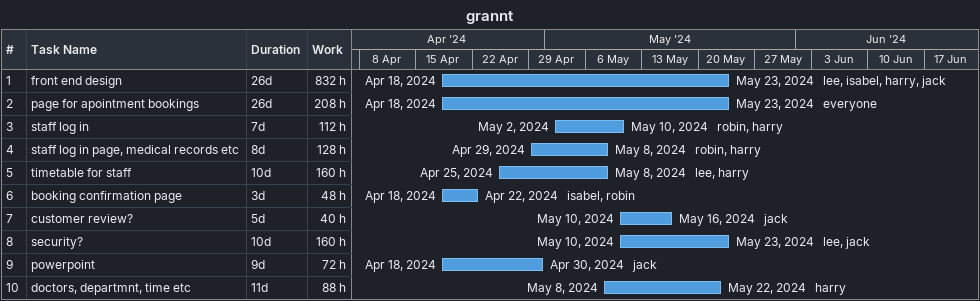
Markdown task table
grannt

| ID | Task | Duration | Start | Finish | Resources | Work (h) |
|---|---|---|---|---|---|---|
| 1 | front end design | 26d | 2024-04-18 | 2024-05-23 | lee, isabel, harry, jack | 832 |
| 2 | page for apointment bookings | 26d | 2024-04-18 | 2024-05-23 | everyone | 208 |
| 3 | staff log in | 7d | 2024-05-02 | 2024-05-10 | robin, harry | 112 |
| 4 | staff log in page, medical records etc | 8d | 2024-04-29 | 2024-05-08 | robin, harry | 128 |
| 5 | timetable for staff | 10d | 2024-04-25 | 2024-05-08 | lee, harry | 160 |
| 6 | booking confirmation page | 3d | 2024-04-18 | 2024-04-22 | isabel, robin | 48 |
| 7 | customer review? | 5d | 2024-05-10 | 2024-05-16 | jack | 40 |
| 8 | security? | 10d | 2024-05-10 | 2024-05-23 | lee, jack | 160 |
| 9 | powerpoint | 9d | 2024-04-18 | 2024-04-30 | jack | 72 |
| 10 | doctors, departmnt, time etc | 11d | 2024-05-08 | 2024-05-22 | harry | 88 |
